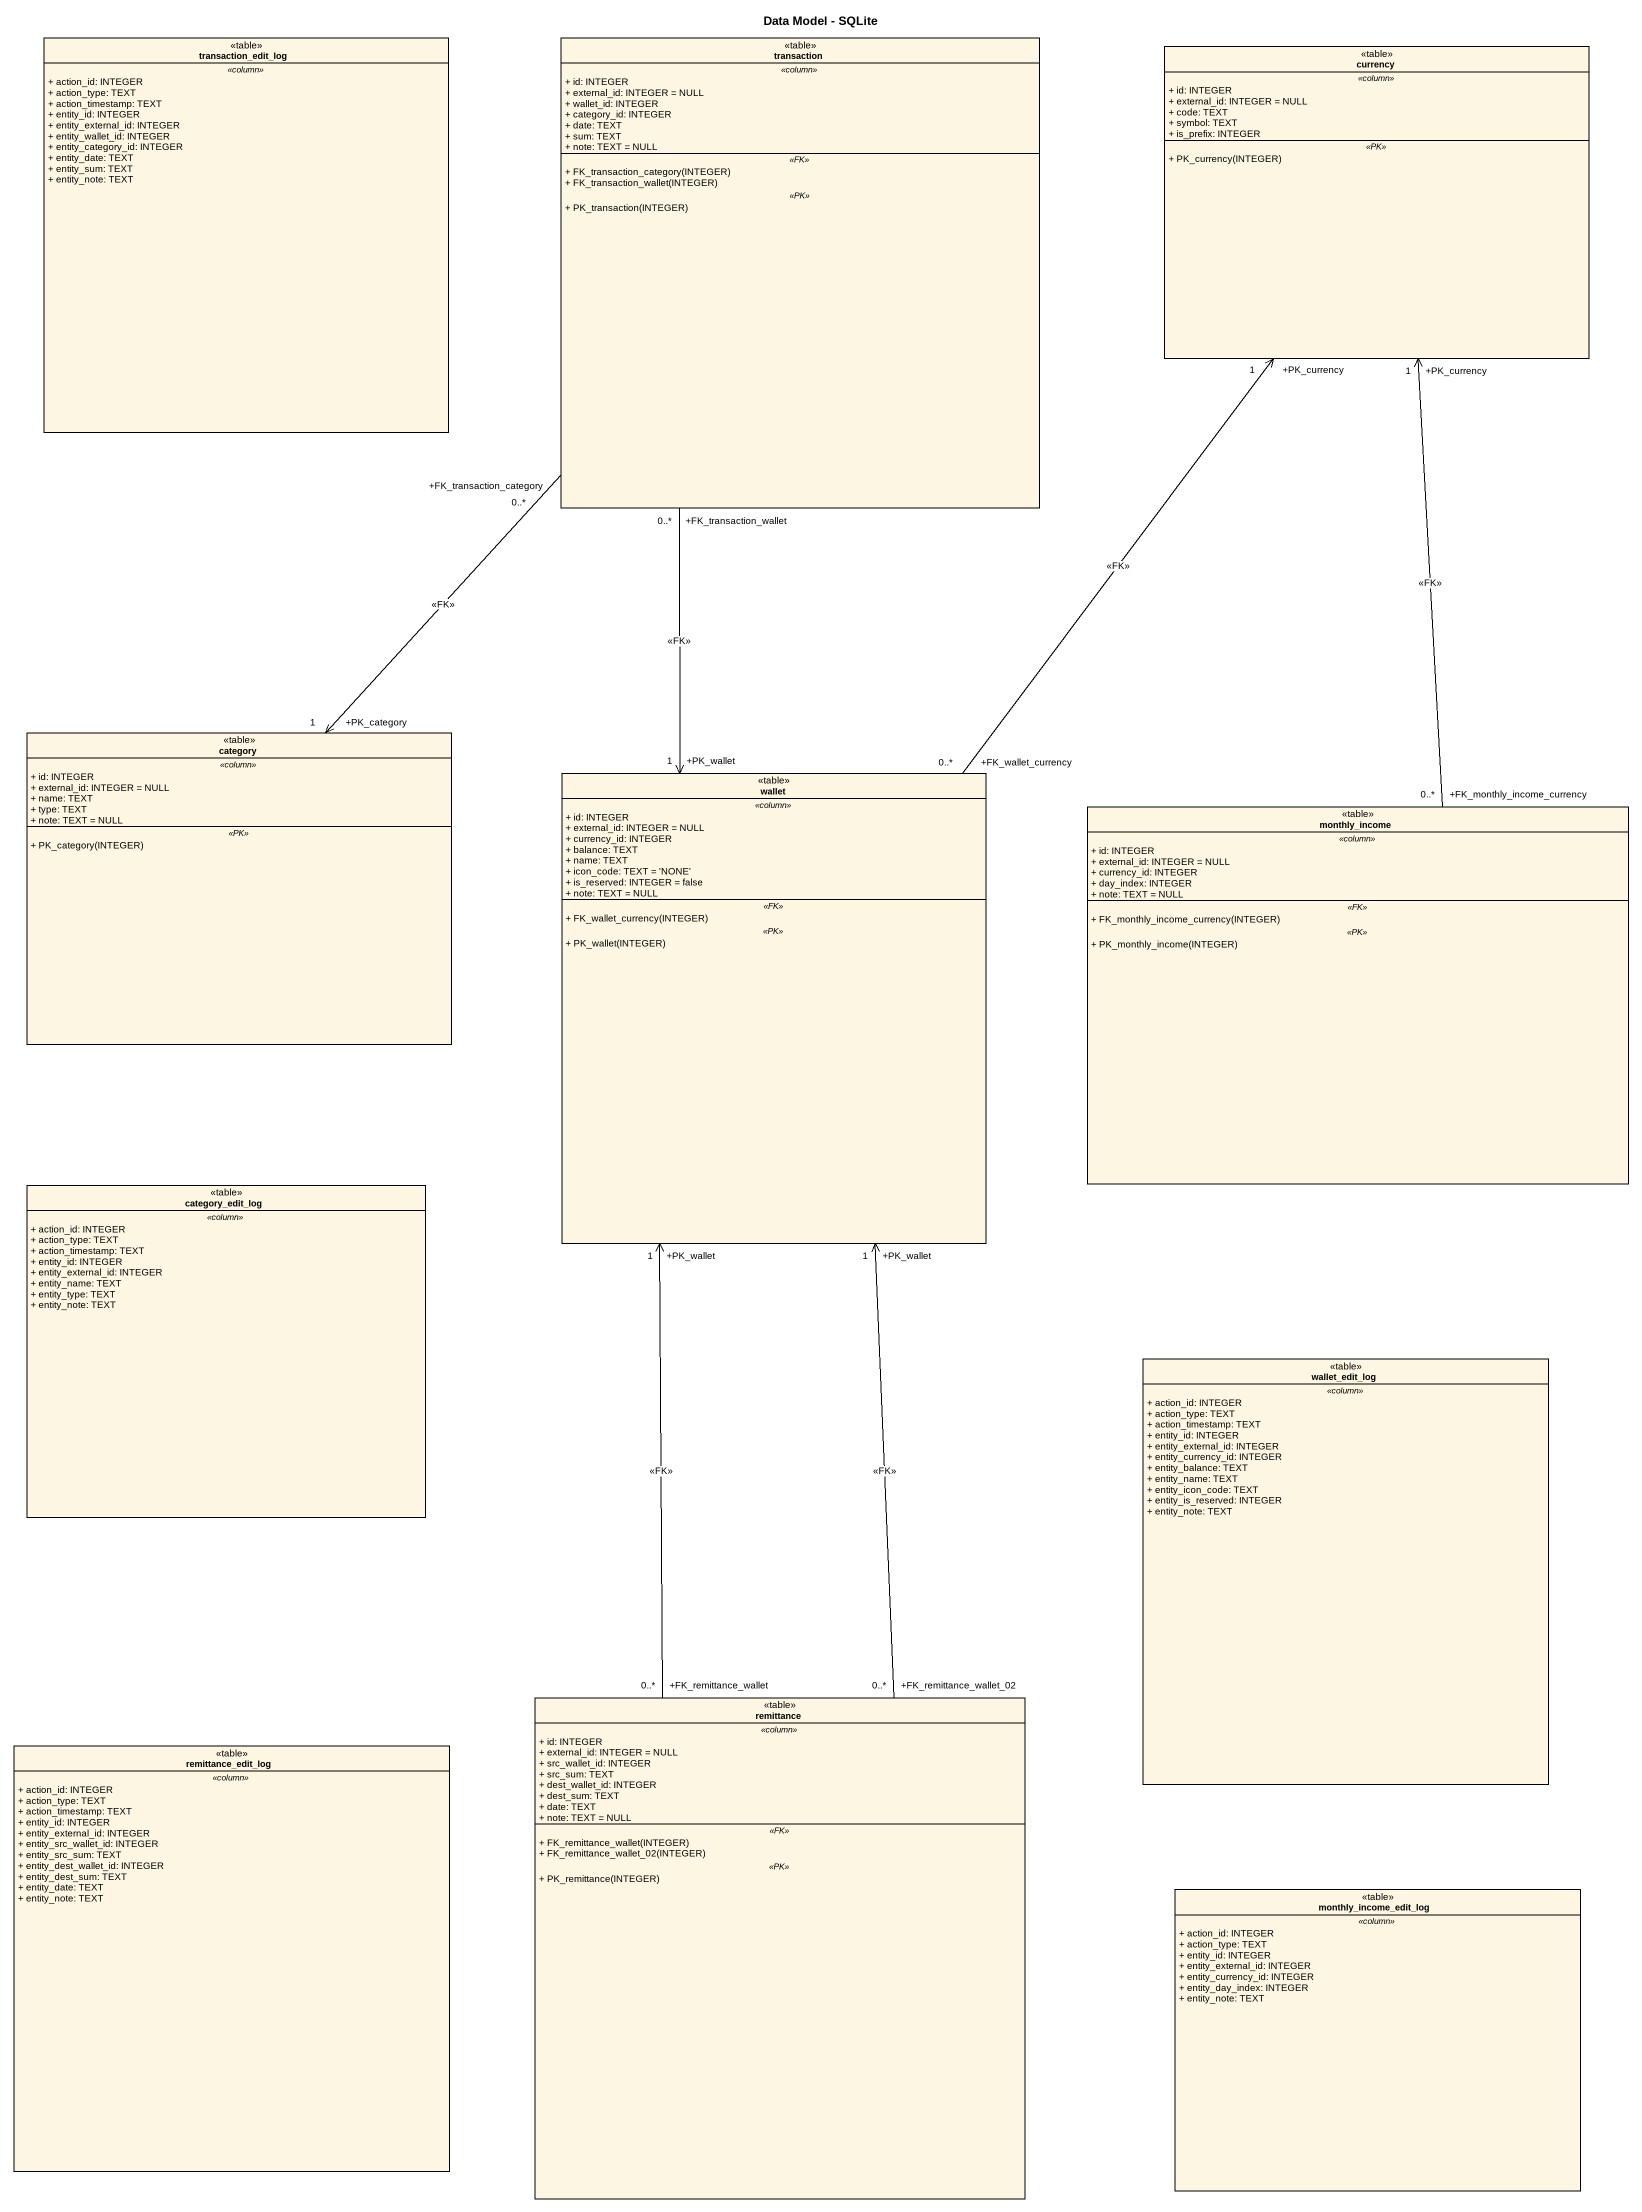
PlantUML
@startuml
title Data Model - SQLite
hide circle
hide empty members
skinparam classAttributeIconSize 0
class transaction_edit_log <<table>> {
  .. <<column>> ..
  + action_id: INTEGER
  + action_type: TEXT
  + action_timestamp: TEXT
  + entity_id: INTEGER
  + entity_external_id: INTEGER
  + entity_wallet_id: INTEGER
  + entity_category_id: INTEGER
  + entity_date: TEXT
  + entity_sum: TEXT
  + entity_note: TEXT
}
class transaction <<table>> {
  .. <<column>> ..
  + id: INTEGER
  + external_id: INTEGER = NULL
  + wallet_id: INTEGER
  + category_id: INTEGER
  + date: TEXT
  + sum: TEXT
  + note: TEXT = NULL
  .. <<FK>> ..
  + FK_transaction_category(INTEGER)
  + FK_transaction_wallet(INTEGER)
  .. <<PK>> ..
  + PK_transaction(INTEGER)
}
class currency <<table>> {
  .. <<column>> ..
  + id: INTEGER
  + external_id: INTEGER = NULL
  + code: TEXT
  + symbol: TEXT
  + is_prefix: INTEGER
  .. <<PK>> ..
  + PK_currency(INTEGER)
}
class category <<table>> {
  .. <<column>> ..
  + id: INTEGER
  + external_id: INTEGER = NULL
  + name: TEXT
  + type: TEXT
  + note: TEXT = NULL
  .. <<PK>> ..
  + PK_category(INTEGER)
}
class wallet <<table>> {
  .. <<column>> ..
  + id: INTEGER
  + external_id: INTEGER = NULL
  + currency_id: INTEGER
  + balance: TEXT
  + name: TEXT
  + icon_code: TEXT = 'NONE'
  + is_reserved: INTEGER = false
  + note: TEXT = NULL
  .. <<FK>> ..
  + FK_wallet_currency(INTEGER)
  .. <<PK>> ..
  + PK_wallet(INTEGER)
}
class monthly_income <<table>> {
  .. <<column>> ..
  + id: INTEGER
  + external_id: INTEGER = NULL
  + currency_id: INTEGER
  + day_index: INTEGER
  + note: TEXT = NULL
  .. <<FK>> ..
  + FK_monthly_income_currency(INTEGER)
  .. <<PK>> ..
  + PK_monthly_income(INTEGER)
}
class category_edit_log <<table>> {
  .. <<column>> ..
  + action_id: INTEGER
  + action_type: TEXT
  + action_timestamp: TEXT
  + entity_id: INTEGER
  + entity_external_id: INTEGER
  + entity_name: TEXT
  + entity_type: TEXT
  + entity_note: TEXT
}
class wallet_edit_log <<table>> {
  .. <<column>> ..
  + action_id: INTEGER
  + action_type: TEXT
  + action_timestamp: TEXT
  + entity_id: INTEGER
  + entity_external_id: INTEGER
  + entity_currency_id: INTEGER
  + entity_balance: TEXT
  + entity_name: TEXT
  + entity_icon_code: TEXT
  + entity_is_reserved: INTEGER
  + entity_note: TEXT
}
class remittance <<table>> {
  .. <<column>> ..
  + id: INTEGER
  + external_id: INTEGER = NULL
  + src_wallet_id: INTEGER
  + src_sum: TEXT
  + dest_wallet_id: INTEGER
  + dest_sum: TEXT
  + date: TEXT
  + note: TEXT = NULL
  .. <<FK>> ..
  + FK_remittance_wallet(INTEGER)
  + FK_remittance_wallet_02(INTEGER)
  .. <<PK>> ..
  + PK_remittance(INTEGER)
}
class remittance_edit_log <<table>> {
  .. <<column>> ..
  + action_id: INTEGER
  + action_type: TEXT
  + action_timestamp: TEXT
  + entity_id: INTEGER
  + entity_external_id: INTEGER
  + entity_src_wallet_id: INTEGER
  + entity_src_sum: TEXT
  + entity_dest_wallet_id: INTEGER
  + entity_dest_sum: TEXT
  + entity_date: TEXT
  + entity_note: TEXT
}
class monthly_income_edit_log <<table>> {
  .. <<column>> ..
  + action_id: INTEGER
  + action_type: TEXT
  + entity_id: INTEGER
  + entity_external_id: INTEGER
  + entity_currency_id: INTEGER
  + entity_day_index: INTEGER
  + entity_note: TEXT
}
transaction "+FK_transaction_category\n0..*" --> "+PK_category\n1" category : <<FK>>
transaction "+FK_transaction_wallet\n0..*" --> "+PK_wallet\n1" wallet : <<FK>>
wallet "+FK_wallet_currency\n0..*" -up-> "+PK_currency\n1" currency : <<FK>>
monthly_income "+FK_monthly_income_currency\n0..*" -up-> "+PK_currency\n1" currency : <<FK>>
remittance "+FK_remittance_wallet\n0..*" -up-> "+PK_wallet\n1" wallet : <<FK>>
remittance "+FK_remittance_wallet_02\n0..*" -up-> "+PK_wallet\n1" wallet : <<FK>>
@enduml
